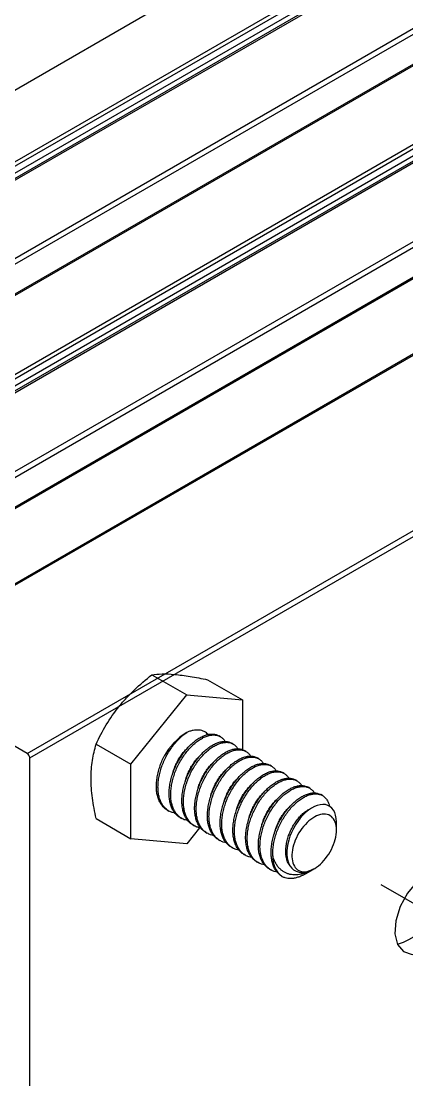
# Model space of a CAD drawing. Header units: inches. Extents: x -3.8 to 16.7, y -13 to 0.
# Drawn here: x 2.448 to 3.518, y -4.796 to -1.861 of the extents above; entities that cross this region are included whole.
import ezdxf

# ---------------------------------------------------------------- set-up
doc = ezdxf.new("R2010")
doc.units = ezdxf.units.IN
doc.header["$LTSCALE"] = 0.5
doc.header["$MEASUREMENT"] = 0
doc.linetypes.add('CENTER', pattern=[2, 1.25, -0.25, 0.25, -0.25])
for name, color, linetype in [('Centerline', 210, 'CENTER'), ('Hardware', 242, 'CONTINUOUS'), ('Housing', 150, 'CONTINUOUS')]:
    doc.layers.add(name, color=color, linetype=linetype)

msp = doc.modelspace()

# ---------------------------------------------------------------- linework, layer by layer
at = {"layer": 'Centerline', "transparency": 16777216}
msp.add_line((3.445877, -4.254154), (5.011904, -5.1583), dxfattribs=at)
at = {"layer": 'Hardware', "linetype": 'Continuous', "lineweight": 25, "transparency": 16777216}
for p, q in [((2.810754, -3.672922), (2.907424, -3.728715)), ((2.965434, -3.686788), (3.062104, -3.742581)), ((2.752745, -3.921126), (2.907424, -3.728715)), ((2.907424, -3.728715), (3.062104, -3.742581)), ((3.062104, -3.742581), (3.062104, -3.880707)), ((3.000845, -3.844584), (2.996426, -3.842033)), ((2.656075, -3.865333), (2.752745, -3.921126)), ((3.0362, -3.864989), (3.031781, -3.862438)), ((3.071556, -3.885394), (3.067136, -3.882843)), ((3.106911, -3.905799), (3.102492, -3.903249)), ((2.752745, -4.127402), (2.752745, -3.921126)), ((3.142266, -3.926204), (3.137847, -3.923654)), ((3.177622, -3.94661), (3.173202, -3.944059)), ((3.212977, -3.967015), (3.208558, -3.964464)), ((3.248332, -3.98742), (3.243913, -3.984869)), ((3.283688, -4.007825), (3.279268, -4.005274)), ((2.853781, -4.048356), (2.858201, -4.050907)), ((2.656075, -4.071609), (2.752745, -4.127402)), ((2.889137, -4.068761), (2.893556, -4.071312)), ((2.943045, -4.096957), (2.907424, -4.141267)), ((2.924492, -4.089166), (2.928911, -4.091717)), ((2.959847, -4.109572), (2.964267, -4.112122)), ((3.322849, -4.103334), (3.322849, -4.08247)), ((2.907424, -4.141267), (2.752745, -4.127402)), ((2.995203, -4.129977), (2.999622, -4.132527)), ((3.030558, -4.150382), (3.034977, -4.152933)), ((3.065913, -4.170787), (3.070333, -4.173338)), ((3.101269, -4.191192), (3.105688, -4.193743)), ((3.136624, -4.211597), (3.141043, -4.214148)), ((3.237334, -4.224159), (3.255472, -4.21368)), ((3.257462, -4.21253), (3.261011, -4.21048))]:
    msp.add_line(p, q, dxfattribs=at)
at = {"layer": 'Hardware', "linetype": 'Continuous', "lineweight": 25, "transparency": 16777216, "flags": 128}
for points in [[(3.322775, -4.082469), (3.322834, -4.080718), (3.32213, -4.071115), (3.320394, -4.062309), (3.317663, -4.054476), (3.31409, -4.047921), (3.309646, -4.042412), (3.304416, -4.038051), (3.298434, -4.034907), (3.291778, -4.033024), (3.284587, -4.032464), (3.277148, -4.033222), (3.269345, -4.035233), (3.261327, -4.038457), (3.253238, -4.042837), (3.2451, -4.048351), (3.237089, -4.054922), (3.229433, -4.062381), (3.222067, -4.070741), (3.215135, -4.079838), (3.208834, -4.089382), (3.203076, -4.099458), (3.19799, -4.109884), (3.193686, -4.120514), (3.190182, -4.131302), (3.187549, -4.142031), (3.185869, -4.152248), (3.185044, -4.162212), (3.185091, -4.171736), (3.186046, -4.180732), (3.187923, -4.189104), (3.190696, -4.19668), (3.194208, -4.203141), (3.198494, -4.208731), (3.203473, -4.213342), (3.210773, -4.217722), (3.219018, -4.220328), (3.219018, -4.220328)], [(3.322849, -4.103334), (3.32262, -4.097323), (3.321935, -4.091622), (3.320798, -4.086271), (3.319219, -4.081311), (3.317208, -4.076779), (3.314781, -4.072707), (3.311955, -4.069127), (3.308752, -4.066064), (3.305196, -4.063542), (3.301312, -4.061579), (3.297129, -4.060189), (3.292679, -4.059383), (3.287994, -4.059166), (3.283109, -4.059541), (3.27806, -4.060505), (3.272885, -4.06205), (3.267622, -4.064165), (3.262309, -4.066835), (3.256986, -4.070039), (3.251693, -4.073754), (3.246469, -4.077952), (3.241352, -4.082603), (3.236381, -4.087672), (3.231592, -4.093121), (3.22702, -4.098909), (3.222699, -4.104995), (3.218662, -4.111334), (3.214939, -4.117877), (3.211556, -4.124577), (3.208539, -4.131384), (3.20591, -4.138247), (3.203689, -4.145117), (3.201892, -4.151942), (3.200533, -4.158671), (3.199621, -4.165255), (3.199163, -4.171645), (3.199163, -4.177793), (3.199621, -4.183654), (3.200533, -4.189186), (3.201892, -4.194346), (3.203689, -4.199096), (3.20591, -4.203402), (3.208539, -4.207232), (3.211556, -4.210556), (3.214939, -4.213351), (3.218662, -4.215596), (3.222699, -4.217274), (3.22702, -4.218373), (3.231592, -4.218885), (3.236381, -4.218806), (3.241352, -4.218136), (3.246469, -4.21688), (3.251693, -4.215048), (3.256986, -4.212654), (3.262309, -4.209714), (3.267622, -4.206251), (3.272885, -4.202291), (3.27806, -4.197862), (3.283109, -4.192998), (3.287994, -4.187735), (3.292679, -4.18211), (3.297129, -4.176168), (3.301312, -4.16995), (3.305196, -4.163503), (3.308752, -4.156875), (3.311955, -4.150116), (3.314781, -4.143274), (3.317208, -4.136401), (3.319219, -4.129547), (3.320798, -4.122764), (3.321935, -4.116101), (3.32262, -4.109609), (3.322849, -4.103334)]]:
    msp.add_lwpolyline(points, dxfattribs=at)
at = {"layer": 'Hardware', "linetype": 'Continuous', "lineweight": 25, "transparency": 16777216}
for centre, radius, start, end in [((3.002628, -3.985698), 0.180022, 121.927624, 151.166913), ((3.208851, -4.180833), 0.063072, 174.46691, 234.205204)]:
    msp.add_arc(centre, radius, start, end, dxfattribs=at)
for points, knots in [([(2.719599, -3.761154), (2.726163, -3.75299), (2.733082, -3.744977), (2.747388, -3.729482), (2.754802, -3.721965), (2.777729, -3.700018), (2.793927, -3.686193), (2.810754, -3.672922)], [0, 0, 0, 0, 0.25, 0.25, 0.5, 0.5, 1, 1, 1, 1]), ([(2.874279, -3.671882), (2.880842, -3.67247), (2.887762, -3.673249), (2.902068, -3.675148), (2.909481, -3.676269), (2.932409, -3.680084), (2.948607, -3.683229), (2.965434, -3.686788)], [0, 0, 0, 0, 0.25, 0.25, 0.5, 0.5, 1, 1, 1, 1]), ([(2.875403, -4.056836), (2.872708, -4.056332), (2.866558, -4.055181), (2.858025, -4.051159), (2.849714, -4.045208), (2.842517, -4.037371), (2.836573, -4.027815), (2.832061, -4.016746), (2.829073, -4.004473), (2.827629, -3.991247), (2.827667, -3.977166), (2.829165, -3.962304), (2.832154, -3.946906), (2.836573, -3.931367), (2.842286, -3.916089), (2.84917, -3.901332), (2.857102, -3.887179), (2.865987, -3.873735), (2.87571, -3.861254), (2.886026, -3.850116), (2.896657, -3.840432), (2.903856, -3.835403), (2.907424, -3.832911)], [0, 0, 0, 0, 0.03893572, 0.08882519, 0.13871465, 0.18947709, 0.24068765, 0.29189822, 0.34266066, 0.39255012, 0.44243959, 0.49320203, 0.54441259, 0.59562316, 0.6463856, 0.69627506, 0.74616452, 0.79692697, 0.84813753, 0.89934809, 0.95011054, 1, 1, 1, 1]), ([(2.889138, -4.068759), (2.889131, -4.068756), (2.886036, -4.06737), (2.880734, -4.062909), (2.873431, -4.055267), (2.867515, -4.045658), (2.862995, -4.034603), (2.86001, -4.022327), (2.858565, -4.009102), (2.858603, -3.99502), (2.860101, -3.980159), (2.86309, -3.964761), (2.867509, -3.949221), (2.873222, -3.933943), (2.880106, -3.919186), (2.888038, -3.905034), (2.896923, -3.891589), (2.906646, -3.879114), (2.916962, -3.867949), (2.927592, -3.858364), (2.93836, -3.850482), (2.949128, -3.844311), (2.959758, -3.839908), (2.970078, -3.8374), (2.979785, -3.83692), (2.988724, -3.838285), (2.993874, -3.840793), (2.996425, -3.842035)], [0, 0, 0, 0, 0.00008467, 0.04114935, 0.08293259, 0.12508467, 0.16723676, 0.20902, 0.25008467, 0.29114935, 0.33293259, 0.37508467, 0.41723676, 0.45902, 0.50008467, 0.54114935, 0.58293259, 0.62508467, 0.66723676, 0.70902, 0.75008467, 0.79114935, 0.83293259, 0.87508467, 0.91723676, 0.95902, 1, 1, 1, 1]), ([(2.910759, -4.077241), (2.908063, -4.076737), (2.901913, -4.075586), (2.89338, -4.071564), (2.88507, -4.065613), (2.877873, -4.057776), (2.871929, -4.04822), (2.867416, -4.037151), (2.864429, -4.024878), (2.862984, -4.011652), (2.863023, -3.997571), (2.864521, -3.982709), (2.86751, -3.967311), (2.871928, -3.951772), (2.877641, -3.936494), (2.884525, -3.921737), (2.892457, -3.907585), (2.901342, -3.894139), (2.911066, -3.881665), (2.921381, -3.8705), (2.932012, -3.860914), (2.94278, -3.853032), (2.953547, -3.846862), (2.964178, -3.842457), (2.974493, -3.839957), (2.984219, -3.839446), (2.993096, -3.840926), (3.001056, -3.844265), (3.007833, -3.849579), (3.012128, -3.854131), (3.013734, -3.85736), (3.013901, -3.857696)], [0, 0, 0, 0, 0.02760866, 0.06298442, 0.09836019, 0.13435497, 0.17066751, 0.20698004, 0.24297483, 0.27835059, 0.31372636, 0.34972114, 0.38603368, 0.42234621, 0.458341, 0.49371676, 0.52909253, 0.56508731, 0.60139985, 0.63771238, 0.67370717, 0.70908293, 0.7444587, 0.78045348, 0.81676602, 0.85307856, 0.88907334, 0.9244491, 0.95982487, 0.99581965, 1, 1, 1, 1]), ([(2.966902, -3.838484), (2.965294, -3.836933), (2.961949, -3.833707), (2.955972, -3.830172), (2.949306, -3.827556), (2.941878, -3.826058), (2.933723, -3.825813), (2.924911, -3.826942), (2.916106, -3.829242), (2.910206, -3.831735), (2.907424, -3.832911)], [0, 0, 0, 0, 0.11345358, 0.23604572, 0.35896869, 0.48156035, 0.61465118, 0.74816643, 0.8812592, 1, 1, 1, 1]), ([(2.642259, -3.960498), (2.642259, -3.943033), (2.643596, -3.926122), (2.648435, -3.894499), (2.651905, -3.879609), (2.656075, -3.865333)], [0, 0, 0, 0, 0.5, 0.5, 1, 1, 1, 1]), ([(2.924493, -4.089165), (2.924486, -4.089162), (2.921391, -4.087775), (2.916089, -4.083314), (2.908786, -4.075672), (2.902871, -4.066063), (2.89835, -4.055008), (2.895365, -4.042732), (2.89392, -4.029507), (2.893958, -4.015426), (2.895456, -4.000564), (2.898445, -3.985166), (2.902864, -3.969627), (2.908577, -3.954348), (2.915461, -3.939591), (2.923393, -3.925439), (2.932278, -3.911994), (2.942001, -3.899519), (2.952317, -3.888354), (2.962948, -3.878769), (2.973715, -3.870887), (2.984483, -3.864716), (2.995113, -3.860313), (3.005433, -3.857805), (3.01514, -3.857325), (3.024079, -3.85869), (3.02923, -3.861198), (3.03178, -3.86244)], [0, 0, 0, 0, 0.00008467, 0.04114935, 0.08293259, 0.12508467, 0.16723676, 0.20902, 0.25008467, 0.29114935, 0.33293259, 0.37508467, 0.41723676, 0.45902, 0.50008467, 0.54114935, 0.58293259, 0.62508467, 0.66723676, 0.70902, 0.75008467, 0.79114935, 0.83293259, 0.87508467, 0.91723676, 0.95902, 1, 1, 1, 1]), ([(2.946114, -4.097646), (2.943418, -4.097142), (2.937269, -4.095992), (2.928736, -4.091969), (2.920425, -4.086018), (2.913228, -4.078181), (2.907284, -4.068625), (2.902772, -4.057556), (2.899784, -4.045283), (2.89834, -4.032057), (2.898378, -4.017976), (2.899876, -4.003114), (2.902865, -3.987716), (2.907284, -3.972177), (2.912997, -3.956899), (2.919881, -3.942142), (2.927813, -3.92799), (2.936698, -3.914544), (2.946421, -3.90207), (2.956736, -3.890905), (2.967367, -3.88132), (2.978135, -3.873438), (2.988903, -3.867268), (2.999534, -3.862862), (3.009848, -3.860362), (3.019574, -3.859851), (3.028451, -3.861331), (3.036412, -3.864671), (3.043188, -3.869984), (3.047483, -3.874536), (3.049089, -3.877765), (3.049256, -3.878101)], [0, 0, 0, 0, 0.02760866, 0.06298442, 0.09836019, 0.13435497, 0.17066751, 0.20698004, 0.24297483, 0.27835059, 0.31372636, 0.34972114, 0.38603368, 0.42234621, 0.458341, 0.49371676, 0.52909253, 0.56508731, 0.60139985, 0.63771238, 0.67370717, 0.70908293, 0.7444587, 0.78045348, 0.81676602, 0.85307856, 0.88907334, 0.9244491, 0.95982487, 0.99581965, 1, 1, 1, 1]), ([(2.853782, -4.048354), (2.853776, -4.048351), (2.850681, -4.046965), (2.845378, -4.042504), (2.838075, -4.034862), (2.83216, -4.025253), (2.82764, -4.014198), (2.824654, -4.001921), (2.82321, -3.988697), (2.823248, -3.974615), (2.824747, -3.959754), (2.827731, -3.944353), (2.832166, -3.928824), (2.837819, -3.913511), (2.84257, -3.903729), (2.844924, -3.898881)], [0, 0, 0, 0, 0.00016932, 0.08228476, 0.16583709, 0.25012699, 0.33441689, 0.41796922, 0.50008466, 0.5822001, 0.66575243, 0.75004233, 0.83433223, 0.91788456, 1, 1, 1, 1]), ([(2.867795, -3.94907), (2.868048, -3.947868), (2.869269, -3.942058), (2.872914, -3.931676), (2.878635, -3.918361), (2.885594, -3.905676), (2.893489, -3.893859), (2.901983, -3.883296), (2.90798, -3.877609), (2.910876, -3.874862)], [0, 0, 0, 0, 0.042286041, 0.204364125, 0.363409914, 0.522455702, 0.684533786, 0.847648794, 1, 1, 1, 1]), ([(2.903151, -3.969475), (2.903403, -3.968273), (2.904624, -3.962463), (2.908269, -3.952081), (2.91399, -3.938766), (2.920949, -3.926081), (2.928844, -3.914264), (2.937338, -3.903701), (2.943335, -3.898014), (2.946231, -3.895267)], [0, 0, 0, 0, 0.04228604, 0.20436413, 0.36340991, 0.5224557, 0.68453379, 0.84764879, 1, 1, 1, 1]), ([(2.959848, -4.10957), (2.959842, -4.109567), (2.956747, -4.10818), (2.951444, -4.10372), (2.944141, -4.096077), (2.938226, -4.086469), (2.933706, -4.075414), (2.93072, -4.063137), (2.929276, -4.049912), (2.929314, -4.035831), (2.930812, -4.020969), (2.933801, -4.005571), (2.938219, -3.990032), (2.943933, -3.974754), (2.950817, -3.959996), (2.958749, -3.945845), (2.967633, -3.932399), (2.977357, -3.919924), (2.987672, -3.908759), (2.998303, -3.899174), (3.009071, -3.891292), (3.019839, -3.885122), (3.030468, -3.880719), (3.040788, -3.87821), (3.050495, -3.87773), (3.059435, -3.879095), (3.064585, -3.881603), (3.067135, -3.882845)], [0, 0, 0, 0, 0.00008467, 0.04114935, 0.08293259, 0.12508467, 0.16723676, 0.20902, 0.25008467, 0.29114935, 0.33293259, 0.37508467, 0.41723676, 0.45902, 0.50008467, 0.54114935, 0.58293259, 0.62508467, 0.66723676, 0.70902, 0.75008467, 0.79114935, 0.83293259, 0.87508467, 0.91723676, 0.95902, 1, 1, 1, 1]), ([(2.981469, -4.118051), (2.978774, -4.117547), (2.972624, -4.116397), (2.964091, -4.112375), (2.95578, -4.106423), (2.948583, -4.098586), (2.942639, -4.08903), (2.938127, -4.077961), (2.935139, -4.065688), (2.933695, -4.052463), (2.933733, -4.038382), (2.935231, -4.02352), (2.93822, -4.008122), (2.942639, -3.992582), (2.948352, -3.977304), (2.955236, -3.962547), (2.963168, -3.948395), (2.972053, -3.934949), (2.981776, -3.922475), (2.992092, -3.91131), (3.002723, -3.901725), (3.01349, -3.893843), (3.024258, -3.887673), (3.034889, -3.883268), (3.045204, -3.880767), (3.054929, -3.880257), (3.063806, -3.881736), (3.071767, -3.885076), (3.078544, -3.890389), (3.082839, -3.894941), (3.084445, -3.89817), (3.084612, -3.898506)], [0, 0, 0, 0, 0.02760866, 0.06298442, 0.09836019, 0.13435497, 0.17066751, 0.20698004, 0.24297483, 0.27835059, 0.31372636, 0.34972114, 0.38603368, 0.42234621, 0.458341, 0.49371676, 0.52909253, 0.56508731, 0.60139985, 0.63771238, 0.67370717, 0.70908293, 0.7444587, 0.78045348, 0.81676602, 0.85307856, 0.88907334, 0.9244491, 0.95982487, 0.99581965, 1, 1, 1, 1]), ([(2.995204, -4.129975), (2.995197, -4.129972), (2.992102, -4.128585), (2.9868, -4.124125), (2.979497, -4.116482), (2.973581, -4.106874), (2.969061, -4.095819), (2.966076, -4.083542), (2.964631, -4.070317), (2.964669, -4.056236), (2.966167, -4.041374), (2.969156, -4.025976), (2.973575, -4.010437), (2.979288, -3.995159), (2.986172, -3.980401), (2.994104, -3.96625), (3.002989, -3.952804), (3.012712, -3.94033), (3.023028, -3.929165), (3.033658, -3.919579), (3.044426, -3.911697), (3.055194, -3.905527), (3.065824, -3.901124), (3.076144, -3.898615), (3.085851, -3.898136), (3.09479, -3.8995), (3.09994, -3.902008), (3.102491, -3.90325)], [0, 0, 0, 0, 0.00008467, 0.04114935, 0.08293259, 0.12508467, 0.16723676, 0.20902, 0.25008467, 0.29114935, 0.33293259, 0.37508467, 0.41723676, 0.45902, 0.50008467, 0.54114935, 0.58293259, 0.62508467, 0.66723676, 0.70902, 0.75008467, 0.79114935, 0.83293259, 0.87508467, 0.91723676, 0.95902, 1, 1, 1, 1]), ([(3.016825, -4.138456), (3.014129, -4.137952), (3.007979, -4.136802), (2.999446, -4.13278), (2.991136, -4.126828), (2.983939, -4.118991), (2.977995, -4.109436), (2.973482, -4.098366), (2.970495, -4.086093), (2.96905, -4.072868), (2.969089, -4.058787), (2.970587, -4.043925), (2.973576, -4.028527), (2.977994, -4.012988), (2.983707, -3.997709), (2.990591, -3.982952), (2.998523, -3.9688), (3.007408, -3.955355), (3.017132, -3.94288), (3.027447, -3.931715), (3.038078, -3.92213), (3.048846, -3.914248), (3.059613, -3.908078), (3.070244, -3.903673), (3.080559, -3.901172), (3.090285, -3.900662), (3.099162, -3.902142), (3.107122, -3.905481), (3.113899, -3.910794), (3.118194, -3.915346), (3.1198, -3.918575), (3.119967, -3.918911)], [0, 0, 0, 0, 0.02760866, 0.06298442, 0.09836019, 0.13435497, 0.17066751, 0.20698004, 0.24297483, 0.27835059, 0.31372636, 0.34972114, 0.38603368, 0.42234621, 0.458341, 0.49371676, 0.52909253, 0.56508731, 0.60139985, 0.63771238, 0.67370717, 0.70908293, 0.7444587, 0.78045348, 0.81676602, 0.85307856, 0.88907334, 0.9244491, 0.95982487, 0.99581965, 1, 1, 1, 1]), ([(2.938506, -3.98988), (2.938759, -3.988678), (2.939979, -3.982868), (2.943624, -3.972486), (2.949346, -3.959171), (2.956304, -3.946487), (2.964199, -3.934669), (2.972694, -3.924106), (2.97869, -3.918419), (2.981586, -3.915672)], [0, 0, 0, 0, 0.042286041, 0.204364125, 0.363409914, 0.522455702, 0.684533786, 0.847648794, 1, 1, 1, 1]), ([(3.030559, -4.15038), (3.030552, -4.150377), (3.027457, -4.148991), (3.022155, -4.14453), (3.014852, -4.136888), (3.008937, -4.127279), (3.004416, -4.116224), (3.001431, -4.103947), (2.999986, -4.090722), (3.000024, -4.076641), (3.001522, -4.061779), (3.004511, -4.046381), (3.00893, -4.030842), (3.014643, -4.015564), (3.021527, -4.000807), (3.029459, -3.986655), (3.038344, -3.973209), (3.048067, -3.960735), (3.058383, -3.94957), (3.069014, -3.939984), (3.079781, -3.932103), (3.090549, -3.925932), (3.101179, -3.921529), (3.111499, -3.91902), (3.121206, -3.918541), (3.130145, -3.919905), (3.135296, -3.922414), (3.137846, -3.923656)], [0, 0, 0, 0, 0.00008467, 0.04114935, 0.08293259, 0.12508467, 0.16723676, 0.20902, 0.25008467, 0.29114935, 0.33293259, 0.37508467, 0.41723676, 0.45902, 0.50008467, 0.54114935, 0.58293259, 0.62508467, 0.66723676, 0.70902, 0.75008467, 0.79114935, 0.83293259, 0.87508467, 0.91723676, 0.95902, 1, 1, 1, 1]), ([(3.05218, -4.158862), (3.049484, -4.158357), (3.043335, -4.157207), (3.034802, -4.153185), (3.026491, -4.147234), (3.019294, -4.139396), (3.01335, -4.129841), (3.008838, -4.118772), (3.00585, -4.106499), (3.004406, -4.093273), (3.004444, -4.079192), (3.005942, -4.06433), (3.008931, -4.048932), (3.01335, -4.033393), (3.019063, -4.018115), (3.025947, -4.003357), (3.033879, -3.989206), (3.042764, -3.97576), (3.052487, -3.963285), (3.062802, -3.95212), (3.073433, -3.942535), (3.084201, -3.934653), (3.094969, -3.928483), (3.1056, -3.924078), (3.115915, -3.921577), (3.12564, -3.921067), (3.134517, -3.922547), (3.142478, -3.925886), (3.149254, -3.931199), (3.153549, -3.935752), (3.155155, -3.93898), (3.155322, -3.939316)], [0, 0, 0, 0, 0.02760866, 0.06298442, 0.09836019, 0.13435497, 0.17066751, 0.20698004, 0.24297483, 0.27835059, 0.31372636, 0.34972114, 0.38603368, 0.42234621, 0.458341, 0.49371676, 0.52909253, 0.56508731, 0.60139985, 0.63771238, 0.67370717, 0.70908293, 0.7444587, 0.78045348, 0.81676602, 0.85307856, 0.88907334, 0.9244491, 0.95982487, 0.99581965, 1, 1, 1, 1]), ([(2.656075, -4.071609), (2.651876, -4.05239), (2.648364, -4.033194), (2.643559, -3.996016), (2.642259, -3.977949), (2.642259, -3.960498)], [0, 0, 0, 0, 0.5, 0.5, 1, 1, 1, 1]), ([(2.973861, -4.010285), (2.974114, -4.009083), (2.975335, -4.003273), (2.97898, -3.992891), (2.984701, -3.979577), (2.99166, -3.966892), (2.999555, -3.955075), (3.008049, -3.944511), (3.014046, -3.938824), (3.016942, -3.936077)], [0, 0, 0, 0, 0.042286041, 0.204364125, 0.363409914, 0.522455702, 0.684533786, 0.847648794, 1, 1, 1, 1]), ([(3.009217, -4.03069), (3.009469, -4.029488), (3.01069, -4.023678), (3.014335, -4.013296), (3.020056, -3.999982), (3.027015, -3.987297), (3.03491, -3.97548), (3.043404, -3.964917), (3.049401, -3.959229), (3.052297, -3.956482)], [0, 0, 0, 0, 0.04228604, 0.20436413, 0.36340991, 0.5224557, 0.68453379, 0.84764879, 1, 1, 1, 1]), ([(3.065914, -4.170785), (3.065908, -4.170782), (3.062813, -4.169396), (3.05751, -4.164935), (3.050207, -4.157293), (3.044292, -4.147684), (3.039772, -4.136629), (3.036786, -4.124352), (3.035342, -4.111128), (3.03538, -4.097046), (3.036878, -4.082184), (3.039867, -4.066786), (3.044285, -4.051247), (3.049999, -4.035969), (3.056883, -4.021212), (3.064815, -4.00706), (3.0737, -3.993614), (3.083423, -3.98114), (3.093738, -3.969975), (3.104369, -3.96039), (3.115137, -3.952508), (3.125905, -3.946337), (3.136534, -3.941934), (3.146854, -3.939425), (3.156561, -3.938946), (3.165501, -3.940311), (3.170651, -3.942819), (3.173201, -3.944061)], [0, 0, 0, 0, 0.00008467, 0.04114935, 0.08293259, 0.12508467, 0.16723676, 0.20902, 0.25008467, 0.29114935, 0.33293259, 0.37508467, 0.41723676, 0.45902, 0.50008467, 0.54114935, 0.58293259, 0.62508467, 0.66723676, 0.70902, 0.75008467, 0.79114935, 0.83293259, 0.87508467, 0.91723676, 0.95902, 1, 1, 1, 1]), ([(3.087535, -4.179267), (3.08484, -4.178763), (3.07869, -4.177612), (3.070157, -4.17359), (3.061846, -4.167639), (3.054649, -4.159802), (3.048705, -4.150246), (3.044193, -4.139177), (3.041205, -4.126904), (3.039761, -4.113678), (3.039799, -4.099597), (3.041297, -4.084735), (3.044286, -4.069337), (3.048705, -4.053798), (3.054418, -4.03852), (3.061302, -4.023762), (3.069234, -4.009611), (3.078119, -3.996165), (3.087842, -3.983691), (3.098158, -3.972526), (3.108789, -3.96294), (3.119556, -3.955058), (3.130324, -3.948888), (3.140955, -3.944483), (3.15127, -3.941983), (3.160995, -3.941472), (3.169872, -3.942952), (3.177833, -3.946291), (3.18461, -3.951604), (3.188905, -3.956157), (3.190511, -3.959386), (3.190678, -3.959722)], [0, 0, 0, 0, 0.027608657, 0.062984423, 0.09836019, 0.134354973, 0.170667509, 0.206980044, 0.242974827, 0.278350594, 0.31372636, 0.349721143, 0.386033679, 0.422346215, 0.458340997, 0.493716764, 0.529092531, 0.565087313, 0.601399849, 0.637712385, 0.673707167, 0.709082934, 0.744458701, 0.780453484, 0.816766019, 0.853078555, 0.889073338, 0.924449105, 0.959824871, 0.995819654, 1, 1, 1, 1]), ([(3.10127, -4.19119), (3.101263, -4.191187), (3.098168, -4.189801), (3.092866, -4.18534), (3.085563, -4.177698), (3.079647, -4.168089), (3.075127, -4.157034), (3.072142, -4.144758), (3.070697, -4.131533), (3.070735, -4.117451), (3.072233, -4.10259), (3.075222, -4.087192), (3.079641, -4.071652), (3.085354, -4.056374), (3.092238, -4.041617), (3.10017, -4.027465), (3.109055, -4.014019), (3.118778, -4.001545), (3.129094, -3.99038), (3.139724, -3.980795), (3.150492, -3.972913), (3.16126, -3.966742), (3.17189, -3.962339), (3.18221, -3.959831), (3.191917, -3.959351), (3.200856, -3.960716), (3.206006, -3.963224), (3.208557, -3.964466)], [0, 0, 0, 0, 0.00008467, 0.04114935, 0.08293259, 0.12508467, 0.16723676, 0.20902, 0.25008467, 0.29114935, 0.33293259, 0.37508467, 0.41723676, 0.45902, 0.50008467, 0.54114935, 0.58293259, 0.62508467, 0.66723676, 0.70902, 0.75008467, 0.79114935, 0.83293259, 0.87508467, 0.91723676, 0.95902, 1, 1, 1, 1]), ([(3.122891, -4.199672), (3.120195, -4.199168), (3.114045, -4.198017), (3.105513, -4.193995), (3.097202, -4.188044), (3.090005, -4.180207), (3.084061, -4.170651), (3.079548, -4.159582), (3.076561, -4.147309), (3.075117, -4.134083), (3.075155, -4.120002), (3.076653, -4.10514), (3.079642, -4.089742), (3.08406, -4.074203), (3.089773, -4.058925), (3.096657, -4.044168), (3.104589, -4.030016), (3.113474, -4.01657), (3.123198, -4.004096), (3.133513, -3.992931), (3.144144, -3.983345), (3.154912, -3.975463), (3.165679, -3.969293), (3.17631, -3.964888), (3.186625, -3.962388), (3.196351, -3.961877), (3.205228, -3.963357), (3.213188, -3.966696), (3.219965, -3.97201), (3.22426, -3.976562), (3.225866, -3.979791), (3.226033, -3.980127)], [0, 0, 0, 0, 0.02760866, 0.06298442, 0.09836019, 0.13435497, 0.17066751, 0.20698004, 0.24297483, 0.27835059, 0.31372636, 0.34972114, 0.38603368, 0.42234621, 0.458341, 0.49371676, 0.52909253, 0.56508731, 0.60139985, 0.63771238, 0.67370717, 0.70908293, 0.7444587, 0.78045348, 0.81676602, 0.85307856, 0.88907334, 0.9244491, 0.95982487, 0.99581965, 1, 1, 1, 1]), ([(3.044572, -4.051096), (3.044825, -4.049893), (3.046045, -4.044084), (3.049691, -4.033701), (3.055412, -4.020387), (3.06237, -4.007702), (3.070265, -3.995885), (3.07876, -3.985322), (3.084756, -3.979634), (3.087653, -3.976888)], [0, 0, 0, 0, 0.04228604, 0.20436413, 0.36340991, 0.5224557, 0.68453379, 0.84764879, 1, 1, 1, 1]), ([(3.136625, -4.211595), (3.136619, -4.211593), (3.133523, -4.210206), (3.128221, -4.205745), (3.120918, -4.198103), (3.115003, -4.188494), (3.110483, -4.177439), (3.107497, -4.165163), (3.106052, -4.151938), (3.10609, -4.137857), (3.107588, -4.122995), (3.110577, -4.107597), (3.114996, -4.092058), (3.120709, -4.076779), (3.127593, -4.062022), (3.135525, -4.04787), (3.14441, -4.034425), (3.154133, -4.02195), (3.164449, -4.010785), (3.17508, -4.0012), (3.185847, -3.993318), (3.196615, -3.987147), (3.207245, -3.982744), (3.217565, -3.980236), (3.227272, -3.979756), (3.236211, -3.981121), (3.241362, -3.983629), (3.243912, -3.984871)], [0, 0, 0, 0, 0.00008467, 0.04114935, 0.08293259, 0.12508467, 0.16723676, 0.20902, 0.25008467, 0.29114935, 0.33293259, 0.37508467, 0.41723676, 0.45902, 0.50008467, 0.54114935, 0.58293259, 0.62508467, 0.66723676, 0.70902, 0.75008467, 0.79114935, 0.83293259, 0.87508467, 0.91723676, 0.95902, 1, 1, 1, 1]), ([(3.158246, -4.220077), (3.15555, -4.219573), (3.149401, -4.218423), (3.140868, -4.2144), (3.132557, -4.208449), (3.12536, -4.200612), (3.119416, -4.191056), (3.114904, -4.179987), (3.111916, -4.167714), (3.110472, -4.154488), (3.11051, -4.140407), (3.112008, -4.125545), (3.114997, -4.110147), (3.119416, -4.094608), (3.125129, -4.07933), (3.132013, -4.064573), (3.139945, -4.050421), (3.14883, -4.036975), (3.158553, -4.024501), (3.168868, -4.013336), (3.179499, -4.003751), (3.190267, -3.995869), (3.201035, -3.989699), (3.211666, -3.985293), (3.221981, -3.982793), (3.231706, -3.982282), (3.240583, -3.983762), (3.248544, -3.987102), (3.25532, -3.992415), (3.259615, -3.996967), (3.261221, -4.000196), (3.261388, -4.000532)], [0, 0, 0, 0, 0.02760866, 0.06298442, 0.09836019, 0.13435497, 0.17066751, 0.20698004, 0.24297483, 0.27835059, 0.31372636, 0.34972114, 0.38603368, 0.42234621, 0.458341, 0.49371676, 0.52909253, 0.56508731, 0.60139985, 0.63771238, 0.67370717, 0.70908293, 0.7444587, 0.78045348, 0.81676602, 0.85307856, 0.88907334, 0.9244491, 0.95982487, 0.99581965, 1, 1, 1, 1]), ([(3.079927, -4.071501), (3.08018, -4.070299), (3.081401, -4.064489), (3.085046, -4.054107), (3.090767, -4.040792), (3.097726, -4.028107), (3.105621, -4.01629), (3.114115, -4.005727), (3.120112, -4.000039), (3.123008, -3.997293)], [0, 0, 0, 0, 0.04228604, 0.20436413, 0.36340991, 0.5224557, 0.68453379, 0.84764879, 1, 1, 1, 1]), ([(3.115283, -4.091906), (3.115535, -4.090704), (3.116756, -4.084894), (3.120401, -4.074512), (3.126122, -4.061197), (3.133081, -4.048512), (3.140976, -4.036695), (3.14947, -4.026132), (3.155467, -4.020445), (3.158363, -4.017698)], [0, 0, 0, 0, 0.04228604, 0.20436413, 0.36340991, 0.5224557, 0.68453379, 0.84764879, 1, 1, 1, 1]), ([(3.171961, -4.231992), (3.169141, -4.230131), (3.16345, -4.226375), (3.156308, -4.218447), (3.150349, -4.208916), (3.14584, -4.19784), (3.142852, -4.185569), (3.141408, -4.172343), (3.141446, -4.158262), (3.142944, -4.1434), (3.145933, -4.128002), (3.150352, -4.112463), (3.156065, -4.097185), (3.162949, -4.082427), (3.170881, -4.068276), (3.179766, -4.05483), (3.189489, -4.042355), (3.199804, -4.03119), (3.210435, -4.021605), (3.221203, -4.013723), (3.231971, -4.007553), (3.2426, -4.00315), (3.25292, -4.000641), (3.262627, -4.000161), (3.271567, -4.001526), (3.276717, -4.004034), (3.279267, -4.005276)], [0, 0, 0, 0, 0.041068152, 0.082854927, 0.125010585, 0.167166244, 0.208953018, 0.25002117, 0.291089322, 0.332876097, 0.375031756, 0.417187414, 0.458974189, 0.500042341, 0.541110493, 0.582897268, 0.625052926, 0.667208584, 0.708995359, 0.750063511, 0.791131663, 0.832918438, 0.875074096, 0.917229755, 0.95901653, 1, 1, 1, 1]), ([(3.146073, -4.174752), (3.145982, -4.170145), (3.145798, -4.160851), (3.147382, -4.14594), (3.150347, -4.130555), (3.154772, -4.115013), (3.160484, -4.099735), (3.167368, -4.084978), (3.1753, -4.070826), (3.184185, -4.05738), (3.193908, -4.044906), (3.204224, -4.033741), (3.214855, -4.024156), (3.225622, -4.016274), (3.23639, -4.010104), (3.247021, -4.005699), (3.257336, -4.003198), (3.26706, -4.00269), (3.275945, -4.00416), (3.283875, -4.007535), (3.290767, -4.012715), (3.29645, -4.019708), (3.300778, -4.027895), (3.302459, -4.03441), (3.303239, -4.037433)], [0, 0, 0, 0, 0.04505324, 0.09089484, 0.13714111, 0.18338739, 0.22922899, 0.27428223, 0.31933547, 0.36517707, 0.41142334, 0.45766962, 0.50351122, 0.54856446, 0.5936177, 0.6394593, 0.68570557, 0.73195185, 0.77779345, 0.82284669, 0.86789993, 0.91374153, 0.9599878, 1, 1, 1, 1]), ([(3.150638, -4.112311), (3.150891, -4.111109), (3.152111, -4.105299), (3.155757, -4.094917), (3.161478, -4.081602), (3.168436, -4.068918), (3.176331, -4.0571), (3.184826, -4.046537), (3.190822, -4.04085), (3.193719, -4.038103)], [0, 0, 0, 0, 0.04228604, 0.20436413, 0.36340991, 0.5224557, 0.68453379, 0.84764879, 1, 1, 1, 1]), ([(3.196879, -4.206624), (3.195229, -4.204806), (3.191374, -4.200558), (3.187002, -4.191834), (3.183667, -4.18114), (3.182034, -4.169299), (3.181977, -4.156558), (3.183471, -4.143049), (3.186533, -4.129135), (3.191039, -4.115328), (3.196852, -4.102004), (3.203788, -4.08933), (3.211684, -4.07748), (3.220369, -4.066823), (3.229519, -4.057706), (3.238865, -4.050508), (3.246298, -4.045899), (3.250399, -4.044408), (3.251522, -4.043999)], [0, 0, 0, 0, 0.05013942, 0.11709633, 0.18362759, 0.24891413, 0.31420067, 0.38073194, 0.44768884, 0.51422011, 0.57950665, 0.64479319, 0.71132445, 0.77828136, 0.84481262, 0.91009916, 0.9753857, 1, 1, 1, 1]), ([(3.256157, -4.213171), (3.25439, -4.214215), (3.249792, -4.216933), (3.242131, -4.220471), (3.233252, -4.223788), (3.224329, -4.226167), (3.215331, -4.227626), (3.206387, -4.228001), (3.197618, -4.227231), (3.189378, -4.2253), (3.181688, -4.22225), (3.174507, -4.218195), (3.167614, -4.212922), (3.161202, -4.206285), (3.155448, -4.198242), (3.151186, -4.190056), (3.148095, -4.182171), (3.146747, -4.177225), (3.146073, -4.174752)], [0, 0, 0, 0, 0.03649588, 0.0949484, 0.15563902, 0.21649518, 0.27718586, 0.34275306, 0.40853025, 0.47410111, 0.5395478, 0.60515416, 0.67060082, 0.74531621, 0.82026986, 0.89498534, 0.94749267, 1, 1, 1, 1]), ([(3.171961, -4.231992), (3.174489, -4.233085), (3.179552, -4.235274), (3.187974, -4.236887), (3.196945, -4.237268), (3.206456, -4.236192), (3.216364, -4.233763), (3.226471, -4.229837), (3.233498, -4.226553), (3.237093, -4.224264), (3.237312, -4.224124)], [0, 0, 0, 0, 0.13949437, 0.27941287, 0.41890723, 0.56172416, 0.7049965, 0.84781343, 0.99072551, 1, 1, 1, 1]), ([(3.219018, -4.220328), (3.221479, -4.220802), (3.226958, -4.221859), (3.234788, -4.22115), (3.24185, -4.219479), (3.24881, -4.216977), (3.254077, -4.21479), (3.257444, -4.212538), (3.25746, -4.212527)], [0, 0, 0, 0, 0.21581648, 0.48050758, 0.61681539, 0.7531232, 0.99886215, 1, 1, 1, 1])]:
    msp.add_open_spline(points, degree=3, knots=knots, dxfattribs=at)
for points in [[(2.810754, -3.672922), (2.827623, -3.670323), (2.847926, -3.669519), (2.874279, -3.671882)], [(2.656075, -3.865333), (2.672944, -3.828989), (2.693246, -3.793935), (2.719599, -3.761154)]]:
    msp.add_open_spline(points, degree=3, dxfattribs=at)
at = {"layer": 'Housing', "linetype": 'Continuous', "lineweight": 25, "transparency": 16777216}
for p, q in [((0.555267, -3.133662), (4.885394, -0.634704)), ((0.727742, -3.23323), (5.057869, -0.734273)), ((0.735242, -3.24115), (5.065369, -0.742192)), ((0.743543, -3.25553), (5.07367, -0.756573)), ((0.764377, -3.25797), (5.094504, -0.759012)), ((0.771877, -3.258709), (5.102004, -0.759751)), ((0.959659, -3.367113), (5.289824, -0.86818)), ((0.966725, -3.379034), (5.296853, -0.880124)), ((5.374199, -0.918876), (1.043674, -3.418005)), ((1.048674, -3.4185), (5.378852, -0.919572)), ((1.238069, -3.527836), (5.568252, -1.028913)), ((1.245569, -3.535756), (5.575725, -1.036848)), ((1.253871, -3.550136), (5.584017, -1.051234)), ((1.274705, -3.552575), (5.605252, -1.053442)), ((1.282205, -3.553315), (5.61239, -1.05439)), ((1.4716, -3.662651), (5.801776, -1.163724)), ((6.36878, -1.148236), (2.038653, -3.647193)), ((2.043653, -3.647688), (6.37378, -1.148731)), ((1.478666, -3.674571), (5.808795, -1.175671)), ((5.886083, -1.214436), (1.555615, -3.713542)), ((1.560615, -3.714038), (5.890782, -1.215103)), ((2.464841, -3.890836), (6.794968, -1.391878)), ((2.471913, -3.903083), (6.80204, -1.404125)), ((2.464841, -3.890836), (2.043653, -3.647688)), ((2.471913, -6.042518), (2.471913, -3.903083))]:
    msp.add_line(p, q, dxfattribs=at)
at = {"layer": 'Housing', "linetype": 'Continuous', "lineweight": 25, "transparency": 16777216, "flags": 128}
msp.add_lwpolyline([(3.576316, -4.223304), (3.546468, -4.246287), (3.519855, -4.278281), (3.49936, -4.315821), (3.487205, -4.354839), (3.484706, -4.391106), (3.492134, -4.420692), (3.508685, -4.440391), (3.532565, -4.448068), (3.561186, -4.442892), (3.591446, -4.425423), (3.620067, -4.397554), (3.643946, -4.362306), (3.660497, -4.323498), (3.667926, -4.285335), (3.665427, -4.251954), (3.653271, -4.22697), (3.632777, -4.213093), (3.606164, -4.211825), (3.576316, -4.223304)], dxfattribs=at)
at = {"layer": 'Housing', "linetype": 'Continuous', "lineweight": 25, "transparency": 16777216}
for centre, radius, start, end in [((2.45656, -3.903782), 0.015368, 2.605479, 57.394521), ((3.445877, -4.254154), 0.171678, 285.455473, 14.549903)]:
    msp.add_arc(centre, radius, start, end, dxfattribs=at)

doc.saveas('drawing.dxf')
